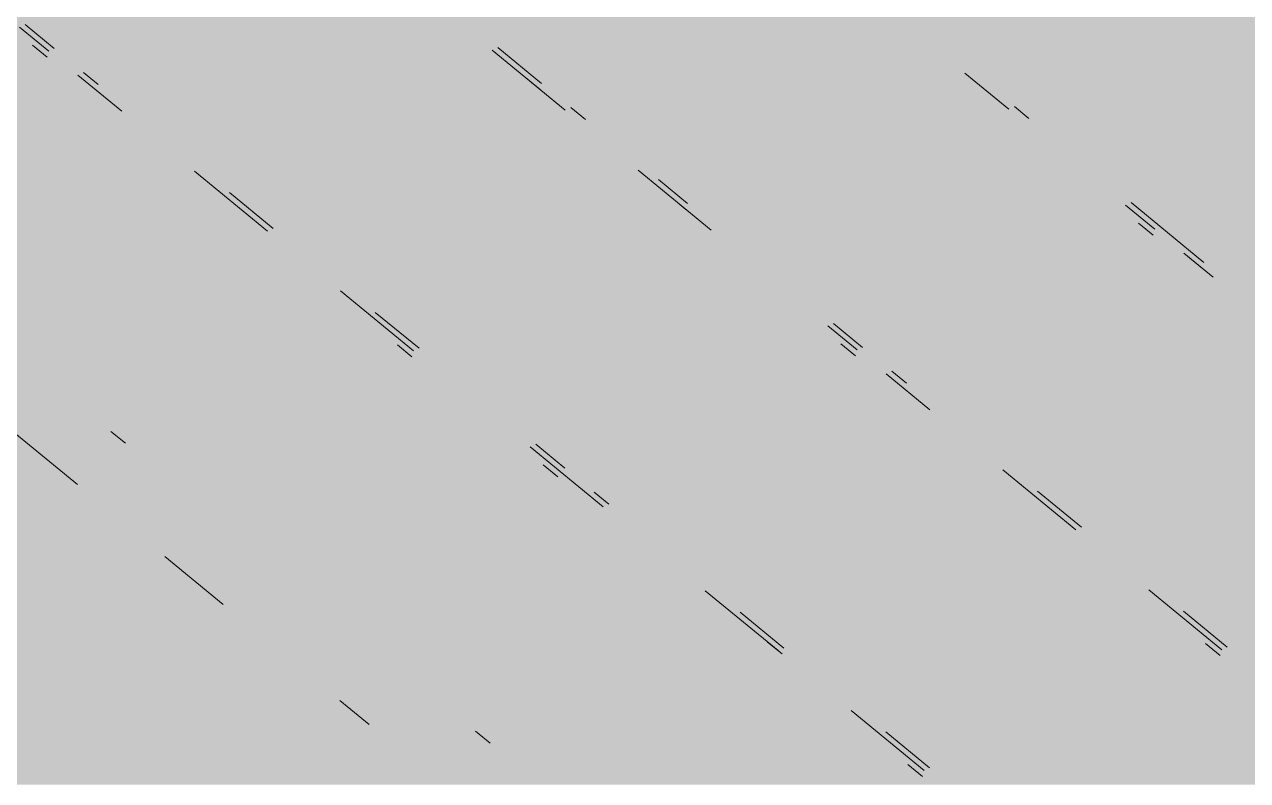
# Paper-space layout '03 3D Building and Roof' of a CAD drawing. Header units: millimetres. Extents: x 5 to 415, y 5 to 292.
# Drawn here: x 262.83 to 265.577, y 76.743 to 78.442 of the extents above; entities that cross this region are included whole.
import ezdxf

# ---------------------------------------------------------------- set-up
doc = ezdxf.new("R2010")
doc.units = ezdxf.units.MM
doc.layers.add('EXISTING', color=7, linetype='Continuous')
doc.layers.add('IMAGES', color=7, linetype='Continuous')

# ---------------------------------------------------------------- blocks, each defined once
blk = doc.blocks.new('SHEET_03')
at = {"layer": 'EXISTING', "color": 250, "lineweight": 9}
for p, q in [((262.8193, 78.4354), (262.8848, 78.3815)), ((262.8973, 78.3874), (262.8318, 78.4412)), ((262.8814, 78.3681), (262.8486, 78.395)), ((263.8809, 78.3837), (264.0447, 78.249)), ((263.9917, 78.3087), (263.8934, 78.3895)), ((262.9503, 78.3276), (263.0486, 78.2468)), ((262.9956, 78.3066), (262.9628, 78.3335)), ((263.9883, 78.2953), (263.9555, 78.3223)), ((264.9425, 78.332), (265.0408, 78.2512)), ((265.0861, 78.2301), (265.0533, 78.2571)), ((264.09, 78.2279), (264.0572, 78.2549)), ((263.2124, 78.1122), (263.3762, 77.9775)), ((264.2085, 78.1144), (264.3724, 77.9797)), ((264.3193, 78.0394), (264.2538, 78.0933)), ((263.3887, 77.9834), (263.2904, 78.0642)), ((264.3159, 78.026), (264.2832, 78.0529)), ((265.4792, 77.9069), (265.3154, 78.0416)), ((265.3029, 78.0357), (265.3685, 77.9819)), ((265.3651, 77.9685), (265.3323, 77.9954)), ((265.434, 77.928), (265.4995, 77.8741)), ((265.4758, 77.8935), (265.4431, 77.9205)), ((263.5401, 77.8428), (263.7039, 77.7082)), ((263.7164, 77.714), (263.6181, 77.7948)), ((264.6345, 77.7642), (264.7, 77.7104)), ((264.7125, 77.7162), (264.6469, 77.7701)), ((263.7005, 77.6948), (263.6677, 77.7217)), ((264.6966, 77.6969), (264.6638, 77.7239)), ((264.7655, 77.6565), (264.8638, 77.5757)), ((264.8108, 77.6354), (264.778, 77.6624)), ((262.687, 77.6231), (262.9491, 77.4077)), ((263.0568, 77.5006), (263.0241, 77.5275)), ((263.966, 77.4927), (264.1298, 77.358)), ((264.044, 77.4447), (263.9785, 77.4986)), ((264.0281, 77.4254), (263.9954, 77.4524)), ((265.0276, 77.441), (265.1914, 77.3064)), ((264.1423, 77.3639), (264.1095, 77.3908)), ((265.2039, 77.3122), (265.1056, 77.393)), ((263.1457, 77.2461), (263.2767, 77.1383)), ((264.3591, 77.1695), (264.523, 77.0348)), ((265.3553, 77.1717), (265.5191, 77.037)), ((264.5355, 77.0407), (264.4372, 77.1215)), ((265.5316, 77.0429), (265.4333, 77.1237)), ((264.5321, 77.0273), (264.4993, 77.0542)), ((265.5157, 77.0236), (265.4829, 77.0506)), ((263.5388, 76.9229), (263.6044, 76.869)), ((264.6868, 76.9002), (264.8506, 76.7655)), ((263.8759, 76.8272), (263.8431, 76.8542)), ((264.8631, 76.7714), (264.7648, 76.8522)), ((264.8472, 76.7521), (264.8144, 76.779))]:
    blk.add_line(p, q, dxfattribs=at)
at = {"layer": 'IMAGES', "color": 7}
for points in [[(262.7382, 78.3727), (262.8345, 78.3727), (262.7382, 78.5655), (262.8345, 78.5655)], [(262.8345, 78.3727), (262.9309, 78.3727), (262.8345, 78.4691), (262.9309, 78.4691)], [(262.9309, 78.3727), (263.0273, 78.3727), (262.9309, 78.4691), (263.0273, 78.4691)], [(263.0273, 78.3727), (263.1236, 78.3727), (263.0273, 78.4691), (263.1236, 78.4691)], [(263.1236, 78.3727), (263.6055, 78.3727), (263.1236, 78.4691), (263.6055, 78.4691)], [(263.6055, 78.3727), (263.7018, 78.3727), (263.6055, 78.4691), (263.7018, 78.4691)], [(263.7018, 78.3727), (263.7982, 78.3727), (263.7018, 78.4691), (263.7982, 78.4691)], [(263.7982, 78.3727), (263.9909, 78.3727), (263.7982, 78.4691), (263.9909, 78.4691)], [(263.9909, 78.3727), (264.0873, 78.3727), (263.9909, 78.4691), (264.0873, 78.4691)], [(264.0873, 78.3727), (264.5691, 78.3727), (264.0873, 78.4691), (264.5691, 78.4691)], [(264.5691, 78.3727), (264.6655, 78.3727), (264.5691, 78.4691), (264.6655, 78.4691)], [(264.6655, 78.3727), (264.7618, 78.3727), (264.6655, 78.4691), (264.7618, 78.4691)], [(264.7618, 78.3727), (264.8582, 78.3727), (264.7618, 78.4691), (264.8582, 78.4691)], [(264.8582, 78.3727), (264.9545, 78.3727), (264.8582, 78.4691), (264.9545, 78.4691)], [(264.9545, 78.3727), (265.0509, 78.3727), (264.9545, 78.4691), (265.0509, 78.4691)], [(265.0509, 78.3727), (265.1473, 78.3727), (265.0509, 78.4691), (265.1473, 78.4691)], [(265.1473, 78.3727), (265.7255, 78.3727), (265.1473, 78.4691), (265.7255, 78.4691)], [(262.7382, 78.2763), (262.8345, 78.2763), (262.7382, 78.3727), (262.8345, 78.3727)], [(262.8345, 78.2763), (263.0273, 78.2763), (262.8345, 78.3727), (263.0273, 78.3727)], [(263.0273, 78.2763), (263.1236, 78.2763), (263.0273, 78.3727), (263.1236, 78.3727)], [(263.1236, 78.2763), (263.22, 78.2763), (263.1236, 78.3727), (263.22, 78.3727)], [(263.22, 78.2763), (263.7018, 78.2763), (263.22, 78.3727), (263.7018, 78.3727)], [(263.7018, 78.2763), (263.7982, 78.2763), (263.7018, 78.3727), (263.7982, 78.3727)], [(263.7982, 78.2763), (263.8945, 78.2763), (263.7982, 78.3727), (263.8945, 78.3727)], [(263.8945, 78.2763), (264.0873, 78.2763), (263.8945, 78.3727), (264.0873, 78.3727)], [(264.0873, 78.2763), (264.1836, 78.2763), (264.0873, 78.3727), (264.1836, 78.3727)], [(264.1836, 78.2763), (264.7618, 78.2763), (264.1836, 78.3727), (264.7618, 78.3727)], [(264.7618, 78.2763), (264.8582, 78.2763), (264.7618, 78.3727), (264.8582, 78.3727)], [(264.8582, 78.2763), (264.9545, 78.2763), (264.8582, 78.3727), (264.9545, 78.3727)], [(264.9545, 78.2763), (265.0509, 78.2763), (264.9545, 78.3727), (265.0509, 78.3727)], [(265.0509, 78.2763), (265.1473, 78.2763), (265.0509, 78.3727), (265.1473, 78.3727)], [(265.1473, 78.2763), (265.2436, 78.2763), (265.1473, 78.3727), (265.2436, 78.3727)], [(265.2436, 78.2763), (265.7255, 78.2763), (265.2436, 78.3727), (265.7255, 78.3727)], [(262.7382, 78.1799), (262.8345, 78.1799), (262.7382, 78.2763), (262.8345, 78.2763)], [(262.8345, 78.1799), (262.9309, 78.1799), (262.8345, 78.2763), (262.9309, 78.2763)], [(262.9309, 78.1799), (263.1236, 78.1799), (262.9309, 78.2763), (263.1236, 78.2763)], [(263.1236, 78.1799), (263.22, 78.1799), (263.1236, 78.2763), (263.22, 78.2763)], [(263.22, 78.1799), (263.3164, 78.1799), (263.22, 78.2763), (263.3164, 78.2763)], [(263.3164, 78.1799), (263.7982, 78.1799), (263.3164, 78.2763), (263.7982, 78.2763)], [(263.7982, 78.1799), (263.8945, 78.1799), (263.7982, 78.2763), (263.8945, 78.2763)], [(263.8945, 78.1799), (263.9909, 78.1799), (263.8945, 78.2763), (263.9909, 78.2763)], [(263.9909, 78.1799), (264.1836, 78.1799), (263.9909, 78.2763), (264.1836, 78.2763)], [(264.1836, 78.1799), (264.28, 78.1799), (264.1836, 78.2763), (264.28, 78.2763)], [(264.28, 78.1799), (264.3764, 78.1799), (264.28, 78.2763), (264.3764, 78.2763)], [(264.3764, 78.1799), (264.8582, 78.1799), (264.3764, 78.2763), (264.8582, 78.2763)], [(264.8582, 78.1799), (264.9545, 78.1799), (264.8582, 78.2763), (264.9545, 78.2763)], [(264.9545, 78.1799), (265.1473, 78.1799), (264.9545, 78.2763), (265.1473, 78.2763)], [(265.1473, 78.1799), (265.2436, 78.1799), (265.1473, 78.2763), (265.2436, 78.2763)], [(265.2436, 78.1799), (265.34, 78.1799), (265.2436, 78.2763), (265.34, 78.2763)], [(265.34, 78.1799), (265.8218, 78.1799), (265.34, 78.2763), (265.8218, 78.2763)], [(262.7382, 78.0835), (262.8345, 78.0835), (262.7382, 78.1799), (262.8345, 78.1799)], [(262.8345, 78.0835), (262.9309, 78.0835), (262.8345, 78.1799), (262.9309, 78.1799)], [(262.9309, 78.0835), (263.0273, 78.0835), (262.9309, 78.1799), (263.0273, 78.1799)], [(263.0273, 78.0835), (263.1236, 78.0835), (263.0273, 78.1799), (263.1236, 78.1799)], [(263.1236, 78.0835), (263.3164, 78.0835), (263.1236, 78.1799), (263.3164, 78.1799)], [(263.3164, 78.0835), (263.4127, 78.0835), (263.3164, 78.1799), (263.4127, 78.1799)], [(263.4127, 78.0835), (263.9909, 78.0835), (263.4127, 78.1799), (263.9909, 78.1799)], [(263.9909, 78.0835), (264.0873, 78.0835), (263.9909, 78.1799), (264.0873, 78.1799)], [(264.0873, 78.0835), (264.1836, 78.0835), (264.0873, 78.1799), (264.1836, 78.1799)], [(264.1836, 78.0835), (264.28, 78.0835), (264.1836, 78.1799), (264.28, 78.1799)], [(264.28, 78.0835), (264.3764, 78.0835), (264.28, 78.1799), (264.3764, 78.1799)], [(264.3764, 78.0835), (264.4727, 78.0835), (264.3764, 78.1799), (264.4727, 78.1799)], [(264.4727, 78.0835), (264.9545, 78.0835), (264.4727, 78.1799), (264.9545, 78.1799)], [(264.9545, 78.0835), (265.0509, 78.0835), (264.9545, 78.1799), (265.0509, 78.1799)], [(265.0509, 77.9871), (265.1473, 77.9871), (265.0509, 78.1799), (265.1473, 78.1799)], [(265.1473, 78.0835), (265.2436, 78.0835), (265.1473, 78.1799), (265.2436, 78.1799)], [(265.2436, 78.0835), (265.34, 78.0835), (265.2436, 78.1799), (265.34, 78.1799)], [(265.34, 78.0835), (265.4364, 78.0835), (265.34, 78.1799), (265.4364, 78.1799)], [(265.4364, 78.0835), (265.9182, 78.0835), (265.4364, 78.1799), (265.9182, 78.1799)], [(262.7382, 77.9871), (262.8345, 77.9871), (262.7382, 78.0835), (262.8345, 78.0835)], [(262.8345, 77.9871), (262.9309, 77.9871), (262.8345, 78.0835), (262.9309, 78.0835)], [(262.9309, 77.9871), (263.0273, 77.9871), (262.9309, 78.0835), (263.0273, 78.0835)], [(263.0273, 77.9871), (263.1236, 77.9871), (263.0273, 78.0835), (263.1236, 78.0835)], [(263.1236, 77.9871), (263.22, 77.9871), (263.1236, 78.0835), (263.22, 78.0835)], [(263.22, 77.9871), (263.4127, 77.9871), (263.22, 78.0835), (263.4127, 78.0835)], [(263.4127, 77.9871), (264.0873, 77.9871), (263.4127, 78.0835), (264.0873, 78.0835)], [(264.0873, 77.9871), (264.1836, 77.9871), (264.0873, 78.0835), (264.1836, 78.0835)], [(264.1836, 77.9871), (264.3764, 77.9871), (264.1836, 78.0835), (264.3764, 78.0835)], [(264.3764, 77.9871), (264.4727, 77.9871), (264.3764, 78.0835), (264.4727, 78.0835)], [(264.4727, 77.9871), (264.5691, 77.9871), (264.4727, 78.0835), (264.5691, 78.0835)], [(264.5691, 77.9871), (265.0509, 77.9871), (264.5691, 78.0835), (265.0509, 78.0835)], [(265.1473, 77.9871), (265.34, 77.9871), (265.1473, 78.0835), (265.34, 78.0835)], [(265.34, 77.9871), (265.4364, 77.9871), (265.34, 78.0835), (265.4364, 78.0835)], [(265.4364, 77.9871), (265.5327, 77.9871), (265.4364, 78.0835), (265.5327, 78.0835)], [(265.5327, 77.9871), (266.0145, 77.9871), (265.5327, 78.0835), (266.0145, 78.0835)], [(262.6418, 77.8907), (262.8345, 77.8907), (262.6418, 77.9871), (262.8345, 77.9871)], [(262.8345, 77.8907), (262.9309, 77.8907), (262.8345, 77.9871), (262.9309, 77.9871)], [(262.9309, 77.8907), (263.0273, 77.8907), (262.9309, 77.9871), (263.0273, 77.9871)], [(263.0273, 77.8907), (263.1236, 77.8907), (263.0273, 77.9871), (263.1236, 77.9871)], [(263.1236, 77.8907), (263.22, 77.8907), (263.1236, 77.9871), (263.22, 77.9871)], [(263.22, 77.8907), (263.3164, 77.8907), (263.22, 77.9871), (263.3164, 77.9871)], [(263.3164, 77.8907), (263.5091, 77.8907), (263.3164, 77.9871), (263.5091, 77.9871)], [(263.5091, 77.8907), (263.6055, 77.8907), (263.5091, 77.9871), (263.6055, 77.9871)], [(263.6055, 77.8907), (263.7018, 77.8907), (263.6055, 77.9871), (263.7018, 77.9871)], [(263.7018, 77.8907), (264.1836, 77.8907), (263.7018, 77.9871), (264.1836, 77.9871)], [(264.1836, 77.8907), (264.28, 77.8907), (264.1836, 77.9871), (264.28, 77.9871)], [(264.28, 77.8907), (264.3764, 77.8907), (264.28, 77.9871), (264.3764, 77.9871)], [(264.3764, 77.8907), (264.4727, 77.8907), (264.3764, 77.9871), (264.4727, 77.9871)], [(264.4727, 77.8907), (264.5691, 77.8907), (264.4727, 77.9871), (264.5691, 77.9871)], [(264.5691, 77.8907), (264.6655, 77.8907), (264.5691, 77.9871), (264.6655, 77.9871)], [(264.6655, 77.8907), (265.1473, 77.8907), (264.6655, 77.9871), (265.1473, 77.9871)], [(265.1473, 77.8907), (265.34, 77.8907), (265.1473, 77.9871), (265.34, 77.9871)], [(265.34, 77.8907), (265.5327, 77.8907), (265.34, 77.9871), (265.5327, 77.9871)], [(265.5327, 77.8907), (265.6291, 77.8907), (265.5327, 77.9871), (265.6291, 77.9871)], [(262.7382, 77.7943), (262.9309, 77.7943), (262.7382, 77.8907), (262.9309, 77.8907)], [(262.9309, 77.7943), (263.0273, 77.7943), (262.9309, 77.8907), (263.0273, 77.8907)], [(263.0273, 77.7943), (263.1236, 77.7943), (263.0273, 77.8907), (263.1236, 77.8907)], [(263.1236, 77.7943), (263.22, 77.7943), (263.1236, 77.8907), (263.22, 77.8907)], [(263.22, 77.7943), (263.3164, 77.7943), (263.22, 77.8907), (263.3164, 77.8907)], [(263.3164, 77.7943), (263.4127, 77.7943), (263.3164, 77.8907), (263.4127, 77.8907)], [(263.4127, 77.7943), (263.5091, 77.7943), (263.4127, 77.8907), (263.5091, 77.8907)], [(263.5091, 77.7943), (263.6055, 77.7943), (263.5091, 77.8907), (263.6055, 77.8907)], [(263.6055, 77.7943), (263.7018, 77.7943), (263.6055, 77.8907), (263.7018, 77.8907)], [(263.7018, 77.7943), (263.7982, 77.7943), (263.7018, 77.8907), (263.7982, 77.8907)], [(263.7982, 77.7943), (264.28, 77.7943), (263.7982, 77.8907), (264.28, 77.8907)], [(264.28, 77.7943), (264.3764, 77.7943), (264.28, 77.8907), (264.3764, 77.8907)], [(264.3764, 77.7943), (264.4727, 77.7943), (264.3764, 77.8907), (264.4727, 77.8907)], [(264.4727, 77.7943), (264.6655, 77.7943), (264.4727, 77.8907), (264.6655, 77.8907)], [(264.6655, 77.7943), (264.7618, 77.7943), (264.6655, 77.8907), (264.7618, 77.8907)], [(264.7618, 77.7943), (265.2436, 77.7943), (264.7618, 77.8907), (265.2436, 77.8907)], [(265.2436, 77.7943), (265.34, 77.7943), (265.2436, 77.8907), (265.34, 77.8907)], [(265.34, 77.7943), (265.4364, 77.7943), (265.34, 77.8907), (265.4364, 77.8907)], [(265.4364, 77.7943), (265.5327, 77.7943), (265.4364, 77.8907), (265.5327, 77.8907)], [(265.5327, 77.7943), (265.6291, 77.7943), (265.5327, 77.8907), (265.6291, 77.8907)], [(262.6418, 77.6979), (262.8345, 77.6979), (262.6418, 77.7943), (262.8345, 77.7943)], [(262.8345, 77.6979), (263.1236, 77.6979), (262.8345, 77.7943), (263.1236, 77.7943)], [(263.1236, 77.6979), (263.22, 77.6979), (263.1236, 77.7943), (263.22, 77.7943)], [(263.22, 77.6979), (263.3164, 77.6979), (263.22, 77.7943), (263.3164, 77.7943)], [(263.3164, 77.6979), (263.4127, 77.6979), (263.3164, 77.7943), (263.4127, 77.7943)], [(263.4127, 77.6979), (263.5091, 77.6979), (263.4127, 77.7943), (263.5091, 77.7943)], [(263.5091, 77.6979), (263.6055, 77.6979), (263.5091, 77.7943), (263.6055, 77.7943)], [(263.6055, 77.6979), (263.7982, 77.6979), (263.6055, 77.7943), (263.7982, 77.7943)], [(263.7982, 77.6979), (263.8945, 77.6979), (263.7982, 77.7943), (263.8945, 77.7943)], [(263.8945, 77.6979), (264.3764, 77.6979), (263.8945, 77.7943), (264.3764, 77.7943)], [(264.3764, 77.6979), (264.4727, 77.6979), (264.3764, 77.7943), (264.4727, 77.7943)], [(264.4727, 77.6979), (264.5691, 77.6979), (264.4727, 77.7943), (264.5691, 77.7943)], [(264.5691, 77.6979), (264.6655, 77.6979), (264.5691, 77.7943), (264.6655, 77.7943)], [(264.6655, 77.6979), (264.7618, 77.6979), (264.6655, 77.7943), (264.7618, 77.7943)], [(264.7618, 77.6979), (264.8582, 77.6979), (264.7618, 77.7943), (264.8582, 77.7943)], [(264.8582, 77.6979), (265.5327, 77.6979), (264.8582, 77.7943), (265.5327, 77.7943)], [(265.5327, 77.6979), (265.6291, 77.6979), (265.5327, 77.7943), (265.6291, 77.7943)], [(262.7382, 77.6015), (262.8345, 77.6015), (262.7382, 77.6979), (262.8345, 77.6979)], [(262.8345, 77.6015), (262.9309, 77.6015), (262.8345, 77.6979), (262.9309, 77.6979)], [(262.9309, 77.6015), (263.0273, 77.6015), (262.9309, 77.6979), (263.0273, 77.6979)], [(263.0273, 77.6015), (263.1236, 77.6015), (263.0273, 77.6979), (263.1236, 77.6979)], [(263.1236, 77.6015), (263.22, 77.6015), (263.1236, 77.6979), (263.22, 77.6979)], [(263.22, 77.6015), (263.3164, 77.6015), (263.22, 77.6979), (263.3164, 77.6979)], [(263.3164, 77.6015), (263.4127, 77.6015), (263.3164, 77.6979), (263.4127, 77.6979)], [(263.4127, 77.6015), (263.5091, 77.6015), (263.4127, 77.6979), (263.5091, 77.6979)], [(263.5091, 77.6015), (263.6055, 77.6015), (263.5091, 77.6979), (263.6055, 77.6979)], [(263.6055, 77.6015), (263.7018, 77.6015), (263.6055, 77.6979), (263.7018, 77.6979)], [(263.7018, 77.6015), (263.8945, 77.6015), (263.7018, 77.6979), (263.8945, 77.6979)], [(263.8945, 77.6015), (264.0873, 77.6015), (263.8945, 77.6979), (264.0873, 77.6979)], [(264.0873, 77.6015), (264.5691, 77.6015), (264.0873, 77.6979), (264.5691, 77.6979)], [(264.5691, 77.6015), (264.6655, 77.6015), (264.5691, 77.6979), (264.6655, 77.6979)], [(264.6655, 77.6015), (264.8582, 77.6015), (264.6655, 77.6979), (264.8582, 77.6979)], [(264.8582, 77.6015), (264.9545, 77.6015), (264.8582, 77.6979), (264.9545, 77.6979)], [(264.9545, 77.6015), (265.0509, 77.6015), (264.9545, 77.6979), (265.0509, 77.6979)], [(265.0509, 77.5051), (265.6291, 77.5051), (265.0509, 77.6979), (265.6291, 77.6979)], [(262.7382, 77.5051), (262.8345, 77.5051), (262.7382, 77.6015), (262.8345, 77.6015)], [(262.8345, 77.5051), (262.9309, 77.5051), (262.8345, 77.6015), (262.9309, 77.6015)], [(262.9309, 77.5051), (263.0273, 77.5051), (262.9309, 77.6015), (263.0273, 77.6015)], [(263.0273, 77.5051), (263.1236, 77.5051), (263.0273, 77.6015), (263.1236, 77.6015)], [(263.1236, 77.5051), (263.3164, 77.5051), (263.1236, 77.6015), (263.3164, 77.6015)], [(263.3164, 77.5051), (263.4127, 77.5051), (263.3164, 77.6015), (263.4127, 77.6015)], [(263.4127, 77.5051), (263.5091, 77.5051), (263.4127, 77.6015), (263.5091, 77.6015)], [(263.5091, 77.5051), (263.6055, 77.5051), (263.5091, 77.6015), (263.6055, 77.6015)], [(263.6055, 77.5051), (263.7982, 77.5051), (263.6055, 77.6015), (263.7982, 77.6015)], [(263.7982, 77.5051), (263.9909, 77.5051), (263.7982, 77.6015), (263.9909, 77.6015)], [(263.9909, 77.5051), (264.0873, 77.5051), (263.9909, 77.6015), (264.0873, 77.6015)], [(264.0873, 77.5051), (264.1836, 77.5051), (264.0873, 77.6015), (264.1836, 77.6015)], [(264.1836, 77.5051), (264.6655, 77.5051), (264.1836, 77.6015), (264.6655, 77.6015)], [(264.6655, 77.5051), (264.7618, 77.5051), (264.6655, 77.6015), (264.7618, 77.6015)], [(264.7618, 77.5051), (264.9545, 77.5051), (264.7618, 77.6015), (264.9545, 77.6015)], [(264.9545, 77.5051), (265.0509, 77.5051), (264.9545, 77.6015), (265.0509, 77.6015)], [(262.7382, 77.4087), (262.8345, 77.4087), (262.7382, 77.5051), (262.8345, 77.5051)], [(262.8345, 77.4087), (262.9309, 77.4087), (262.8345, 77.5051), (262.9309, 77.5051)], [(262.9309, 77.4087), (263.22, 77.4087), (262.9309, 77.5051), (263.22, 77.5051)], [(263.22, 77.4087), (263.4127, 77.4087), (263.22, 77.5051), (263.4127, 77.5051)], [(263.4127, 77.4087), (263.5091, 77.4087), (263.4127, 77.5051), (263.5091, 77.5051)], [(263.5091, 77.4087), (263.7018, 77.4087), (263.5091, 77.5051), (263.7018, 77.5051)], [(263.7018, 77.4087), (263.7982, 77.4087), (263.7018, 77.5051), (263.7982, 77.5051)], [(263.7982, 77.4087), (263.8945, 77.4087), (263.7982, 77.5051), (263.8945, 77.5051)], [(263.8945, 77.4087), (263.9909, 77.4087), (263.8945, 77.5051), (263.9909, 77.5051)], [(263.9909, 77.4087), (264.0873, 77.4087), (263.9909, 77.5051), (264.0873, 77.5051)], [(264.0873, 77.4087), (264.1836, 77.4087), (264.0873, 77.5051), (264.1836, 77.5051)], [(264.1836, 77.4087), (264.28, 77.4087), (264.1836, 77.5051), (264.28, 77.5051)], [(264.28, 77.4087), (264.7618, 77.4087), (264.28, 77.5051), (264.7618, 77.5051)], [(264.7618, 77.4087), (264.8582, 77.4087), (264.7618, 77.5051), (264.8582, 77.5051)], [(264.8582, 77.4087), (264.9545, 77.4087), (264.8582, 77.5051), (264.9545, 77.5051)], [(264.9545, 77.4087), (265.1473, 77.4087), (264.9545, 77.5051), (265.1473, 77.5051)], [(265.1473, 77.4087), (265.2436, 77.4087), (265.1473, 77.5051), (265.2436, 77.5051)], [(265.2436, 77.4087), (265.7255, 77.4087), (265.2436, 77.5051), (265.7255, 77.5051)], [(262.7382, 77.3123), (262.8345, 77.3123), (262.7382, 77.4087), (262.8345, 77.4087)], [(262.8345, 77.3123), (262.9309, 77.3123), (262.8345, 77.4087), (262.9309, 77.4087)], [(262.9309, 77.3123), (263.0273, 77.3123), (262.9309, 77.4087), (263.0273, 77.4087)], [(263.0273, 77.3123), (263.1236, 77.3123), (263.0273, 77.4087), (263.1236, 77.4087)], [(263.1236, 77.2159), (263.22, 77.2159), (263.1236, 77.4087), (263.22, 77.4087)], [(263.22, 77.3123), (263.3164, 77.3123), (263.22, 77.4087), (263.3164, 77.4087)], [(263.3164, 77.3123), (263.5091, 77.3123), (263.3164, 77.4087), (263.5091, 77.4087)], [(263.5091, 77.3123), (263.6055, 77.3123), (263.5091, 77.4087), (263.6055, 77.4087)], [(263.6055, 77.3123), (263.7018, 77.3123), (263.6055, 77.4087), (263.7018, 77.4087)], [(263.7018, 77.3123), (263.7982, 77.3123), (263.7018, 77.4087), (263.7982, 77.4087)], [(263.7982, 77.3123), (263.8945, 77.3123), (263.7982, 77.4087), (263.8945, 77.4087)], [(263.8945, 77.3123), (263.9909, 77.3123), (263.8945, 77.4087), (263.9909, 77.4087)], [(263.9909, 77.3123), (264.1836, 77.3123), (263.9909, 77.4087), (264.1836, 77.4087)], [(264.1836, 77.3123), (264.28, 77.3123), (264.1836, 77.4087), (264.28, 77.4087)], [(264.28, 77.3123), (264.3764, 77.3123), (264.28, 77.4087), (264.3764, 77.4087)], [(264.3764, 77.3123), (264.8582, 77.3123), (264.3764, 77.4087), (264.8582, 77.4087)], [(264.8582, 77.3123), (264.9545, 77.3123), (264.8582, 77.4087), (264.9545, 77.4087)], [(264.9545, 77.3123), (265.0509, 77.3123), (264.9545, 77.4087), (265.0509, 77.4087)], [(265.0509, 77.3123), (265.2436, 77.3123), (265.0509, 77.4087), (265.2436, 77.4087)], [(265.2436, 77.3123), (265.34, 77.3123), (265.2436, 77.4087), (265.34, 77.4087)], [(265.34, 77.3123), (265.9182, 77.3123), (265.34, 77.4087), (265.9182, 77.4087)], [(262.4491, 77.2159), (262.8345, 77.2159), (262.4491, 77.3123), (262.8345, 77.3123)], [(262.8345, 77.2159), (262.9309, 77.2159), (262.8345, 77.3123), (262.9309, 77.3123)], [(262.9309, 77.2159), (263.0273, 77.2159), (262.9309, 77.3123), (263.0273, 77.3123)], [(263.0273, 77.2159), (263.1236, 77.2159), (263.0273, 77.3123), (263.1236, 77.3123)], [(263.22, 77.2159), (263.3164, 77.2159), (263.22, 77.3123), (263.3164, 77.3123)], [(263.3164, 77.2159), (263.4127, 77.2159), (263.3164, 77.3123), (263.4127, 77.3123)], [(263.4127, 77.2159), (263.5091, 77.2159), (263.4127, 77.3123), (263.5091, 77.3123)], [(263.5091, 77.2159), (263.6055, 77.2159), (263.5091, 77.3123), (263.6055, 77.3123)], [(263.6055, 77.2159), (263.7018, 77.2159), (263.6055, 77.3123), (263.7018, 77.3123)], [(263.7018, 77.2159), (263.7982, 77.2159), (263.7018, 77.3123), (263.7982, 77.3123)], [(263.7982, 77.2159), (263.8945, 77.2159), (263.7982, 77.3123), (263.8945, 77.3123)], [(263.8945, 77.2159), (263.9909, 77.2159), (263.8945, 77.3123), (263.9909, 77.3123)], [(263.9909, 77.2159), (264.0873, 77.2159), (263.9909, 77.3123), (264.0873, 77.3123)], [(264.0873, 77.2159), (264.1836, 77.2159), (264.0873, 77.3123), (264.1836, 77.3123)], [(264.1836, 77.2159), (264.3764, 77.2159), (264.1836, 77.3123), (264.3764, 77.3123)], [(264.3764, 77.2159), (264.4727, 77.2159), (264.3764, 77.3123), (264.4727, 77.3123)], [(264.4727, 77.2159), (264.5691, 77.2159), (264.4727, 77.3123), (264.5691, 77.3123)], [(264.5691, 77.2159), (264.9545, 77.2159), (264.5691, 77.3123), (264.9545, 77.3123)], [(264.9545, 77.2159), (265.0509, 77.2159), (264.9545, 77.3123), (265.0509, 77.3123)], [(265.0509, 77.2159), (265.1473, 77.2159), (265.0509, 77.3123), (265.1473, 77.3123)], [(265.1473, 77.2159), (265.34, 77.2159), (265.1473, 77.3123), (265.34, 77.3123)], [(265.34, 77.2159), (265.4364, 77.2159), (265.34, 77.3123), (265.4364, 77.3123)], [(265.4364, 77.2159), (266.0145, 77.2159), (265.4364, 77.3123), (266.0145, 77.3123)], [(262.5455, 77.1195), (262.9309, 77.1195), (262.5455, 77.2159), (262.9309, 77.2159)], [(262.9309, 77.1195), (263.0273, 77.1195), (262.9309, 77.2159), (263.0273, 77.2159)], [(263.0273, 77.1195), (263.1236, 77.1195), (263.0273, 77.2159), (263.1236, 77.2159)], [(263.1236, 77.1195), (263.3164, 77.1195), (263.1236, 77.2159), (263.3164, 77.2159)], [(263.3164, 77.1195), (263.4127, 77.1195), (263.3164, 77.2159), (263.4127, 77.2159)], [(263.4127, 77.1195), (263.5091, 77.1195), (263.4127, 77.2159), (263.5091, 77.2159)], [(263.5091, 77.1195), (263.7018, 77.1195), (263.5091, 77.2159), (263.7018, 77.2159)], [(263.7018, 77.1195), (263.7982, 77.1195), (263.7018, 77.2159), (263.7982, 77.2159)], [(263.7982, 77.1195), (263.8945, 77.1195), (263.7982, 77.2159), (263.8945, 77.2159)], [(263.8945, 77.1195), (263.9909, 77.1195), (263.8945, 77.2159), (263.9909, 77.2159)], [(263.9909, 77.1195), (264.0873, 77.1195), (263.9909, 77.2159), (264.0873, 77.2159)], [(264.0873, 77.1195), (264.28, 77.1195), (264.0873, 77.2159), (264.28, 77.2159)], [(264.28, 77.1195), (264.4727, 77.1195), (264.28, 77.2159), (264.4727, 77.2159)], [(264.4727, 77.1195), (265.1473, 77.1195), (264.4727, 77.2159), (265.1473, 77.2159)], [(265.1473, 77.1195), (265.2436, 77.1195), (265.1473, 77.2159), (265.2436, 77.2159)], [(265.2436, 77.1195), (265.34, 77.1195), (265.2436, 77.2159), (265.34, 77.2159)], [(265.34, 77.1195), (265.4364, 77.1195), (265.34, 77.2159), (265.4364, 77.2159)], [(265.4364, 77.1195), (265.5327, 77.1195), (265.4364, 77.2159), (265.5327, 77.2159)], [(265.5327, 77.1195), (265.6291, 77.1195), (265.5327, 77.2159), (265.6291, 77.2159)], [(262.6418, 77.0231), (263.1236, 77.0231), (262.6418, 77.1195), (263.1236, 77.1195)], [(263.1236, 77.0231), (263.22, 77.0231), (263.1236, 77.1195), (263.22, 77.1195)], [(263.22, 77.0231), (263.3164, 77.0231), (263.22, 77.1195), (263.3164, 77.1195)], [(263.3164, 77.0231), (263.4127, 77.0231), (263.3164, 77.1195), (263.4127, 77.1195)], [(263.4127, 77.0231), (263.5091, 77.0231), (263.4127, 77.1195), (263.5091, 77.1195)], [(263.5091, 77.0231), (263.6055, 77.0231), (263.5091, 77.1195), (263.6055, 77.1195)], [(263.6055, 77.0231), (263.7018, 77.0231), (263.6055, 77.1195), (263.7018, 77.1195)], [(263.7018, 77.0231), (263.8945, 77.0231), (263.7018, 77.1195), (263.8945, 77.1195)], [(263.8945, 77.0231), (263.9909, 77.0231), (263.8945, 77.1195), (263.9909, 77.1195)], [(263.9909, 77.0231), (264.0873, 77.0231), (263.9909, 77.1195), (264.0873, 77.1195)], [(264.0873, 77.0231), (264.1836, 77.0231), (264.0873, 77.1195), (264.1836, 77.1195)], [(264.1836, 77.0231), (264.28, 77.0231), (264.1836, 77.1195), (264.28, 77.1195)], [(264.28, 77.0231), (264.3764, 77.0231), (264.28, 77.1195), (264.3764, 77.1195)], [(264.3764, 77.0231), (264.5691, 77.0231), (264.3764, 77.1195), (264.5691, 77.1195)], [(264.5691, 77.0231), (264.6655, 77.0231), (264.5691, 77.1195), (264.6655, 77.1195)], [(264.6655, 77.0231), (264.7618, 77.0231), (264.6655, 77.1195), (264.7618, 77.1195)], [(264.7618, 77.0231), (265.2436, 77.0231), (264.7618, 77.1195), (265.2436, 77.1195)], [(265.2436, 77.0231), (265.34, 77.0231), (265.2436, 77.1195), (265.34, 77.1195)], [(265.34, 77.0231), (265.4364, 77.0231), (265.34, 77.1195), (265.4364, 77.1195)], [(265.4364, 77.0231), (265.5327, 77.0231), (265.4364, 77.1195), (265.5327, 77.1195)], [(265.5327, 77.0231), (265.6291, 77.0231), (265.5327, 77.1195), (265.6291, 77.1195)], [(262.7382, 76.9267), (263.22, 76.9267), (262.7382, 77.0231), (263.22, 77.0231)], [(263.22, 76.9267), (263.3164, 76.9267), (263.22, 77.0231), (263.3164, 77.0231)], [(263.3164, 76.9267), (263.4127, 76.9267), (263.3164, 77.0231), (263.4127, 77.0231)], [(263.4127, 76.9267), (263.5091, 76.9267), (263.4127, 77.0231), (263.5091, 77.0231)], [(263.5091, 76.9267), (263.6055, 76.9267), (263.5091, 77.0231), (263.6055, 77.0231)], [(263.6055, 76.9267), (263.7018, 76.9267), (263.6055, 77.0231), (263.7018, 77.0231)], [(263.7018, 76.9267), (263.7982, 76.9267), (263.7018, 77.0231), (263.7982, 77.0231)], [(263.7982, 76.9267), (263.9909, 76.9267), (263.7982, 77.0231), (263.9909, 77.0231)], [(263.9909, 76.9267), (264.0873, 76.9267), (263.9909, 77.0231), (264.0873, 77.0231)], [(264.0873, 76.9267), (264.1836, 76.9267), (264.0873, 77.0231), (264.1836, 77.0231)], [(264.1836, 76.9267), (264.28, 76.9267), (264.1836, 77.0231), (264.28, 77.0231)], [(264.28, 76.9267), (264.3764, 76.9267), (264.28, 77.0231), (264.3764, 77.0231)], [(264.3764, 76.9267), (264.4727, 76.9267), (264.3764, 77.0231), (264.4727, 77.0231)], [(264.4727, 76.9267), (264.7618, 76.9267), (264.4727, 77.0231), (264.7618, 77.0231)], [(264.7618, 76.9267), (264.8582, 76.9267), (264.7618, 77.0231), (264.8582, 77.0231)], [(264.8582, 76.9267), (265.34, 76.9267), (264.8582, 77.0231), (265.34, 77.0231)], [(265.34, 76.9267), (265.4364, 76.9267), (265.34, 77.0231), (265.4364, 77.0231)], [(265.4364, 76.9267), (265.5327, 76.9267), (265.4364, 77.0231), (265.5327, 77.0231)], [(265.5327, 76.9267), (265.6291, 76.9267), (265.5327, 77.0231), (265.6291, 77.0231)], [(262.7382, 76.8303), (262.8345, 76.8303), (262.7382, 76.9267), (262.8345, 76.9267)], [(262.8345, 76.8303), (262.9309, 76.8303), (262.8345, 76.9267), (262.9309, 76.9267)], [(262.9309, 76.8303), (263.3164, 76.8303), (262.9309, 76.9267), (263.3164, 76.9267)], [(263.3164, 76.8303), (263.4127, 76.8303), (263.3164, 76.9267), (263.4127, 76.9267)], [(263.4127, 76.8303), (263.5091, 76.8303), (263.4127, 76.9267), (263.5091, 76.9267)], [(263.5091, 76.8303), (263.7018, 76.8303), (263.5091, 76.9267), (263.7018, 76.9267)], [(263.7018, 76.8303), (263.7982, 76.8303), (263.7018, 76.9267), (263.7982, 76.9267)], [(263.7982, 76.8303), (263.8945, 76.8303), (263.7982, 76.9267), (263.8945, 76.9267)], [(263.8945, 76.8303), (264.0873, 76.8303), (263.8945, 76.9267), (264.0873, 76.9267)], [(264.0873, 76.8303), (264.1836, 76.8303), (264.0873, 76.9267), (264.1836, 76.9267)], [(264.1836, 76.8303), (264.28, 76.8303), (264.1836, 76.9267), (264.28, 76.9267)], [(264.28, 76.8303), (264.3764, 76.8303), (264.28, 76.9267), (264.3764, 76.9267)], [(264.3764, 76.8303), (264.4727, 76.8303), (264.3764, 76.9267), (264.4727, 76.9267)], [(264.4727, 76.8303), (264.5691, 76.8303), (264.4727, 76.9267), (264.5691, 76.9267)], [(264.5691, 76.8303), (264.6655, 76.8303), (264.5691, 76.9267), (264.6655, 76.9267)], [(264.6655, 76.8303), (264.7618, 76.8303), (264.6655, 76.9267), (264.7618, 76.9267)], [(264.7618, 76.8303), (264.8582, 76.8303), (264.7618, 76.9267), (264.8582, 76.9267)], [(264.8582, 76.8303), (265.4364, 76.8303), (264.8582, 76.9267), (265.4364, 76.9267)], [(265.4364, 76.8303), (265.5327, 76.8303), (265.4364, 76.9267), (265.5327, 76.9267)], [(265.5327, 76.8303), (265.6291, 76.8303), (265.5327, 76.9267), (265.6291, 76.9267)], [(262.6418, 76.7339), (262.8345, 76.7339), (262.6418, 76.8303), (262.8345, 76.8303)], [(262.8345, 76.7339), (262.9309, 76.7339), (262.8345, 76.8303), (262.9309, 76.8303)], [(262.9309, 76.7339), (263.0273, 76.7339), (262.9309, 76.8303), (263.0273, 76.8303)], [(263.0273, 76.7339), (263.4127, 76.7339), (263.0273, 76.8303), (263.4127, 76.8303)], [(263.4127, 76.7339), (263.5091, 76.7339), (263.4127, 76.8303), (263.5091, 76.8303)], [(263.5091, 76.7339), (263.6055, 76.7339), (263.5091, 76.8303), (263.6055, 76.8303)], [(263.6055, 76.7339), (263.7018, 76.7339), (263.6055, 76.8303), (263.7018, 76.8303)], [(263.7018, 76.7339), (263.7982, 76.7339), (263.7018, 76.8303), (263.7982, 76.8303)], [(263.7982, 76.7339), (263.9909, 76.7339), (263.7982, 76.8303), (263.9909, 76.8303)], [(263.9909, 76.7339), (264.0873, 76.7339), (263.9909, 76.8303), (264.0873, 76.8303)], [(264.0873, 76.7339), (264.28, 76.7339), (264.0873, 76.8303), (264.28, 76.8303)], [(264.28, 76.7339), (264.3764, 76.7339), (264.28, 76.8303), (264.3764, 76.8303)], [(264.3764, 76.7339), (264.4727, 76.7339), (264.3764, 76.8303), (264.4727, 76.8303)], [(264.4727, 76.7339), (264.5691, 76.7339), (264.4727, 76.8303), (264.5691, 76.8303)], [(264.5691, 76.7339), (264.6655, 76.7339), (264.5691, 76.8303), (264.6655, 76.8303)], [(264.6655, 76.7339), (264.7618, 76.7339), (264.6655, 76.8303), (264.7618, 76.8303)], [(264.7618, 76.7339), (264.9545, 76.7339), (264.7618, 76.8303), (264.9545, 76.8303)], [(264.9545, 76.7339), (265.0509, 76.7339), (264.9545, 76.8303), (265.0509, 76.8303)], [(265.0509, 76.7339), (265.6291, 76.7339), (265.0509, 76.8303), (265.6291, 76.8303)]]:
    blk.add_solid(points, dxfattribs=at)

psp = doc.layouts.new('03 3D Building and Roof')

# ---------------------------------------------------------------- block references
psp.add_blockref('SHEET_03', (0, 0))

doc.saveas('drawing.dxf')
